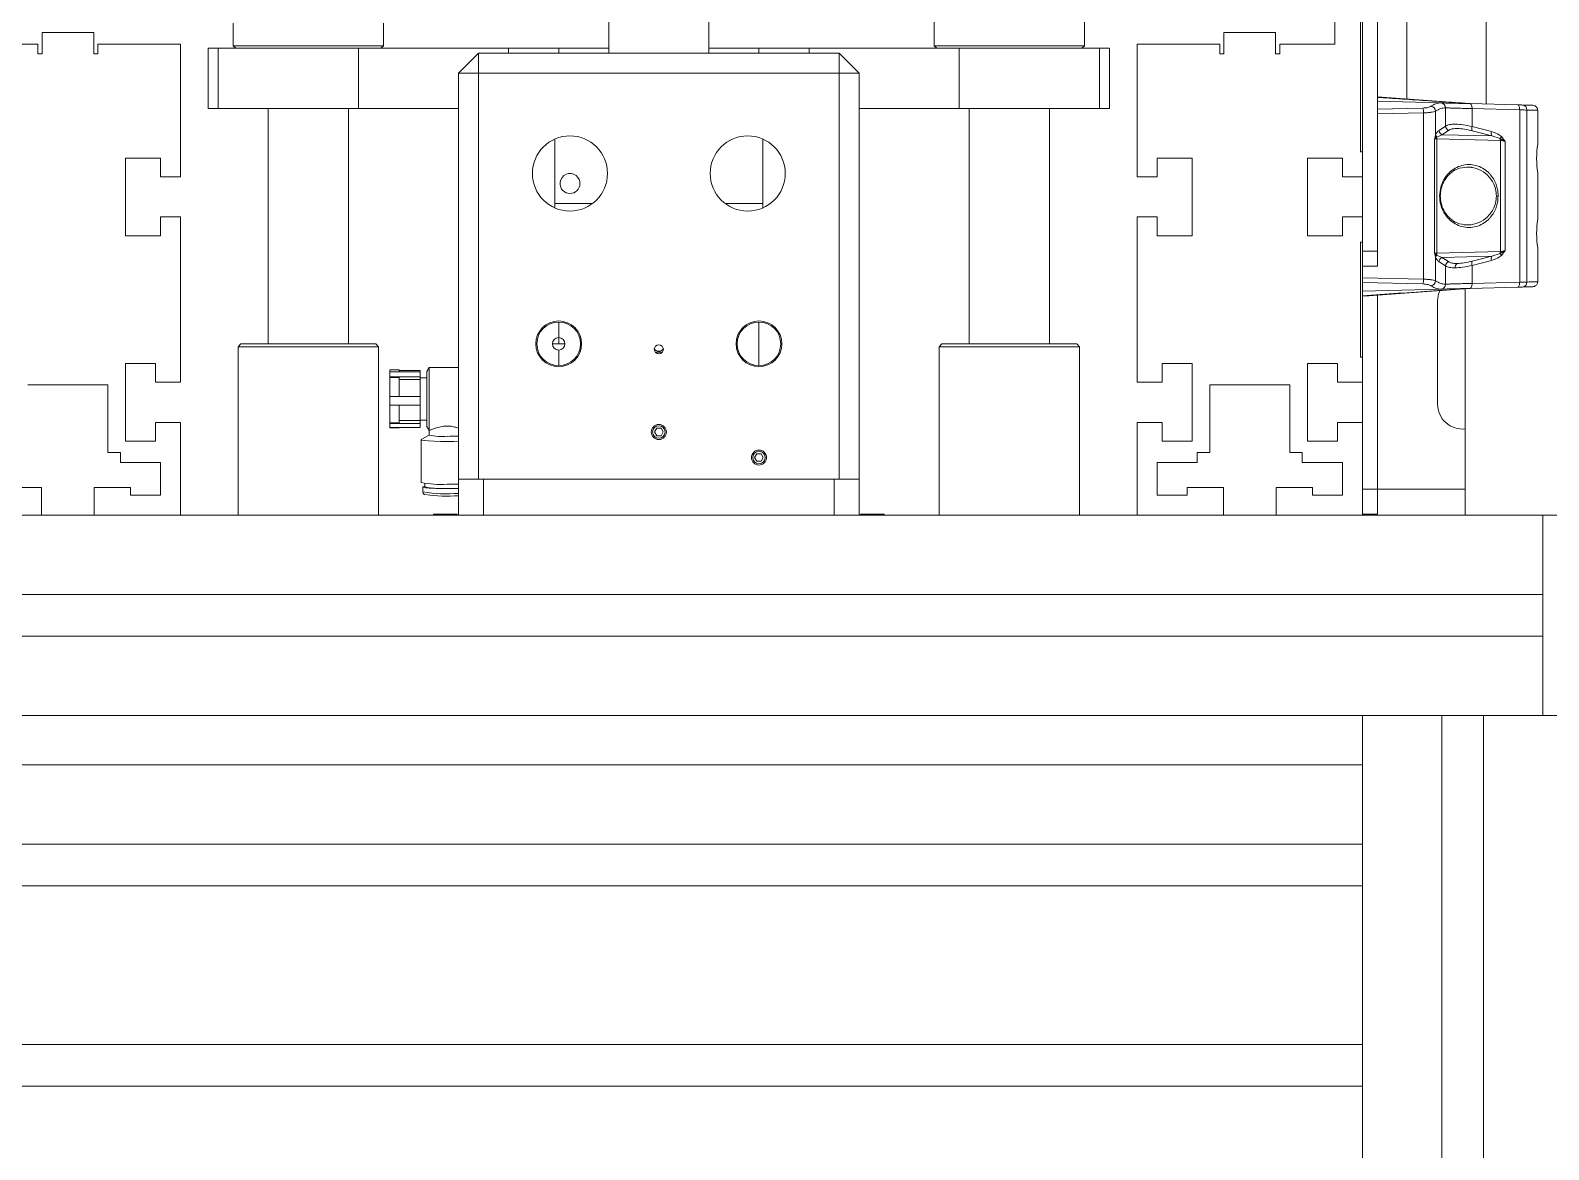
# Model space of a CAD drawing. Header units: millimetres. Extents: x 169 to 14583, y -399 to 10804.
# Drawn here: x 11613.2 to 11916.4, y 1753.1 to 1976.5 of the extents above; entities that cross this region are included whole.
import ezdxf

# ---------------------------------------------------------------- set-up
doc = ezdxf.new("R2010")
doc.units = ezdxf.units.MM
doc.header["$LTSCALE"] = 35

msp = doc.modelspace()

# ---------------------------------------------------------------- linework, layer by layer
at = {"color": 7, "linetype": 'Continuous', "lineweight": 18}
for p, q in [((11903.943, 1961.812), (11903.943, 2018.259)), ((11888.143, 2012.259), (11888.143, 1962.823)), ((11882.243, 1932.459), (11882.243, 1999.459)), ((11878.843, 1991.779), (11878.843, 1952.279)), ((11879.243, 1952.279), (11879.243, 1991.779)), ((11728.743, 1971.959), (11728.743, 1982.273)), ((11748.743, 1971.959), (11748.743, 1982.273)), ((11653.743, 1977.959), (11653.743, 1973.459)), ((11683.743, 1973.459), (11683.743, 1977.959)), ((11793.743, 1978.459), (11793.743, 1973.459)), ((11823.743, 1973.459), (11823.743, 1978.459)), ((11873.743, 1973.779), (11873.743, 1979.779)), ((11603.743, 1973.779), (11614.743, 1973.779)), ((11614.743, 1973.779), (11614.743, 1971.839)), ((11615.593, 1971.839), (11615.593, 1976.079)), ((11615.593, 1976.079), (11625.893, 1976.079)), ((11625.893, 1976.079), (11625.893, 1971.839)), ((11626.743, 1971.839), (11626.743, 1973.779)), ((11626.743, 1973.779), (11643.243, 1973.779)), ((11643.243, 1973.779), (11643.243, 1947.279)), ((11834.243, 1947.279), (11834.243, 1973.779)), ((11834.243, 1973.779), (11850.743, 1973.779)), ((11850.743, 1973.779), (11850.743, 1971.839)), ((11851.593, 1976.079), (11861.893, 1976.079)), ((11851.593, 1971.839), (11851.593, 1976.079)), ((11861.893, 1976.079), (11861.893, 1971.839)), ((11862.743, 1971.839), (11862.743, 1973.779)), ((11862.743, 1973.779), (11873.743, 1973.779)), ((11614.743, 1971.839), (11615.593, 1971.839)), ((11625.893, 1971.839), (11626.743, 1971.839)), ((11648.743, 1960.959), (11648.743, 1972.959)), ((11648.743, 1972.959), (11650.743, 1972.959)), ((11650.743, 1972.959), (11650.743, 1960.959)), ((11650.743, 1972.959), (11678.743, 1972.959)), ((11653.743, 1973.459), (11654.243, 1972.959)), ((11653.743, 1973.459), (11657.562, 1973.459)), ((11657.562, 1973.459), (11683.743, 1973.459)), ((11678.743, 1960.959), (11678.743, 1972.959)), ((11678.743, 1972.959), (11708.743, 1972.959)), ((11683.243, 1972.959), (11683.743, 1973.459)), ((11702.743, 1971.959), (11698.743, 1967.959)), ((11702.743, 1971.959), (11774.743, 1971.959)), ((11702.743, 1971.959), (11702.743, 1967.959)), ((11708.743, 1972.959), (11708.743, 1971.959)), ((11708.743, 1972.959), (11718.743, 1972.959)), ((11728.743, 1972.959), (11718.743, 1972.959)), ((11718.743, 1972.959), (11718.743, 1971.959)), ((11758.743, 1972.959), (11748.743, 1972.959)), ((11758.743, 1972.959), (11768.743, 1972.959)), ((11758.743, 1971.959), (11758.743, 1972.959)), ((11768.743, 1971.959), (11768.743, 1972.959)), ((11768.743, 1972.959), (11798.743, 1972.959)), ((11774.743, 1971.959), (11774.743, 1967.959)), ((11778.743, 1967.959), (11774.743, 1971.959)), ((11793.743, 1973.459), (11794.243, 1972.959)), ((11793.743, 1973.459), (11797.562, 1973.459)), ((11797.562, 1973.459), (11823.743, 1973.459)), ((11798.743, 1972.959), (11798.743, 1960.959)), ((11798.743, 1972.959), (11826.743, 1972.959)), ((11823.243, 1972.959), (11823.743, 1973.459)), ((11826.743, 1960.959), (11826.743, 1972.959)), ((11826.743, 1972.959), (11828.743, 1972.959)), ((11828.743, 1972.959), (11828.743, 1960.959)), ((11850.743, 1971.839), (11851.593, 1971.839)), ((11861.893, 1971.839), (11862.743, 1971.839)), ((11698.743, 1967.959), (11702.743, 1967.959)), ((11698.743, 1886.969), (11698.743, 1967.959)), ((11774.743, 1967.959), (11702.743, 1967.959)), ((11702.743, 1967.959), (11702.743, 1886.969)), ((11774.743, 1886.969), (11774.743, 1967.959)), ((11778.743, 1967.959), (11774.743, 1967.959)), ((11778.743, 1967.959), (11778.743, 1886.969)), ((11882.243, 1963.245), (11900.475, 1961.943)), ((11900.332, 1961.947), (11882.243, 1963.244)), ((11894.922, 1962.048), (11882.243, 1962.38)), ((11894.922, 1962.048), (11894.916, 1962.049)), ((11900.475, 1961.94), (11899.766, 1961.988)), ((11900.332, 1961.947), (11900.475, 1961.943)), ((11900.475, 1961.943), (11902.275, 1961.856)), ((11900.475, 1961.94), (11900.475, 1961.943)), ((11902.275, 1961.856), (11900.475, 1961.94)), ((11900.759, 1961.896), (11910.26, 1961.647)), ((11650.743, 1960.959), (11648.743, 1960.959)), ((11650.743, 1960.959), (11678.743, 1960.959)), ((11660.743, 1960.959), (11660.743, 1913.959)), ((11676.743, 1913.959), (11676.743, 1960.959)), ((11698.743, 1960.959), (11678.743, 1960.959)), ((11798.743, 1960.959), (11778.743, 1960.959)), ((11798.743, 1960.959), (11826.743, 1960.959)), ((11800.743, 1960.959), (11800.743, 1913.959)), ((11816.743, 1913.959), (11816.743, 1960.959)), ((11828.743, 1960.959), (11826.743, 1960.959)), ((11882.243, 1960.795), (11891.319, 1961.018)), ((11882.243, 1959.856), (11891.434, 1960.064)), ((11891.434, 1960.064), (11891.434, 1926.854)), ((11893.843, 1955.603), (11893.843, 1960.393)), ((11895.834, 1961.049), (11895.834, 1957.415)), ((11895.834, 1961.049), (11895.84, 1961.049)), ((11901.146, 1957.325), (11901.146, 1960.896)), ((11901.146, 1960.896), (11910.647, 1960.647)), ((11910.647, 1960.647), (11910.647, 1926.271)), ((11912.083, 1960.622), (11912.083, 1926.296)), ((11914.243, 1953.833), (11914.243, 1960.627)), ((11893.825, 1955.529), (11893.843, 1955.603)), ((11895.114, 1955.702), (11894.101, 1955.237)), ((11895.834, 1957.415), (11894.546, 1956.568)), ((11896.402, 1956.549), (11895.114, 1955.702)), ((11895.114, 1955.702), (11905.057, 1955.442)), ((11905.02, 1956.308), (11901.146, 1957.325)), ((11905.057, 1955.442), (11901.183, 1956.459)), ((11717.993, 1941.085), (11717.993, 1954.833)), ((11759.493, 1941.085), (11759.493, 1954.833)), ((11893.656, 1954.814), (11893.825, 1955.529)), ((11894.012, 1955.155), (11893.656, 1954.814)), ((11893.656, 1954.814), (11894.043, 1954.873)), ((11893.656, 1932.104), (11893.656, 1954.814)), ((11894.068, 1955.201), (11894.012, 1955.155)), ((11894.043, 1954.873), (11894.105, 1954.872)), ((11894.101, 1955.237), (11894.068, 1955.201)), ((11894.105, 1954.872), (11894.105, 1932.046)), ((11894.105, 1954.872), (11906.788, 1954.54)), ((11906.734, 1954.934), (11905.057, 1955.442)), ((11907.746, 1954.334), (11906.734, 1954.934)), ((11906.788, 1932.378), (11906.788, 1954.54)), ((11907.746, 1954.334), (11906.999, 1955.328)), ((11907.746, 1932.584), (11907.746, 1954.334)), ((11639.243, 1951.029), (11632.243, 1951.029)), ((11632.243, 1951.029), (11632.243, 1935.529)), ((11639.243, 1947.279), (11639.243, 1951.029)), ((11845.243, 1951.029), (11838.243, 1951.029)), ((11838.243, 1951.029), (11838.243, 1947.279)), ((11845.243, 1935.529), (11845.243, 1951.029)), ((11875.243, 1951.029), (11868.243, 1951.029)), ((11868.243, 1951.029), (11868.243, 1935.529)), ((11875.243, 1947.279), (11875.243, 1951.029)), ((11878.843, 1952.279), (11879.243, 1952.279)), ((11879.243, 1952.279), (11879.243, 1947.279)), ((11643.243, 1947.279), (11639.243, 1947.279)), ((11838.243, 1947.279), (11834.243, 1947.279)), ((11879.243, 1947.279), (11875.243, 1947.279)), ((11879.243, 1939.279), (11879.243, 1947.279)), ((11914.243, 1938.833), (11914.243, 1948.085)), ((11894.662, 1943.459), (11894.792, 1943.459)), ((11906.343, 1943.459), (11905.989, 1943.459)), ((11717.993, 1941.959), (11725.493, 1941.959)), ((11751.993, 1941.959), (11759.493, 1941.959)), ((11639.243, 1935.529), (11639.243, 1939.279)), ((11639.243, 1939.279), (11643.243, 1939.279)), ((11643.243, 1939.279), (11643.243, 1906.279)), ((11834.243, 1906.279), (11834.243, 1939.279)), ((11834.243, 1939.279), (11838.243, 1939.279)), ((11838.243, 1939.279), (11838.243, 1935.529)), ((11875.243, 1935.529), (11875.243, 1939.279)), ((11875.243, 1939.279), (11879.243, 1939.279)), ((11879.243, 1939.279), (11879.243, 1934.279)), ((11632.243, 1935.529), (11639.243, 1935.529)), ((11838.243, 1935.529), (11845.243, 1935.529)), ((11868.243, 1935.529), (11875.243, 1935.529)), ((11879.243, 1934.279), (11878.843, 1934.279)), ((11878.843, 1934.279), (11878.843, 1911.279)), ((11879.243, 1932.459), (11879.243, 1934.279)), ((11879.243, 1932.459), (11882.243, 1932.459)), ((11879.243, 1929.459), (11879.243, 1932.459)), ((11882.243, 1932.459), (11882.243, 1929.459)), ((11893.825, 1931.389), (11893.656, 1932.104)), ((11893.656, 1932.104), (11894.068, 1931.717)), ((11894.105, 1932.046), (11893.656, 1932.104)), ((11893.843, 1931.315), (11893.825, 1931.389)), ((11893.843, 1926.525), (11893.843, 1931.315)), ((11894.068, 1931.717), (11894.101, 1931.681)), ((11894.101, 1931.681), (11895.114, 1931.216)), ((11906.788, 1932.378), (11894.105, 1932.046)), ((11905.057, 1931.476), (11895.114, 1931.216)), ((11901.183, 1930.459), (11905.057, 1931.476)), ((11905.057, 1931.476), (11906.734, 1931.984)), ((11906.734, 1931.984), (11907.746, 1932.584)), ((11906.999, 1931.59), (11907.746, 1932.584)), ((11914.243, 1926.291), (11914.243, 1933.085)), ((11879.243, 1929.459), (11879.243, 1927.13)), ((11882.243, 1929.459), (11879.243, 1929.459)), ((11894.546, 1930.35), (11895.834, 1929.503)), ((11895.114, 1931.216), (11896.402, 1930.369)), ((11895.834, 1925.869), (11895.834, 1929.503)), ((11901.146, 1929.593), (11905.02, 1930.61)), ((11901.146, 1929.593), (11901.146, 1926.022)), ((11891.434, 1926.854), (11879.243, 1927.13)), ((11891.319, 1925.899), (11879.243, 1926.197)), ((11879.243, 1926.197), (11879.243, 1924.459)), ((11895.84, 1925.869), (11895.834, 1925.869)), ((11910.26, 1925.271), (11900.759, 1925.022)), ((11910.647, 1926.271), (11901.146, 1926.022)), ((11900.475, 1924.975), (11879.243, 1923.459)), ((11894.922, 1924.87), (11879.243, 1924.459)), ((11879.243, 1923.459), (11880.501, 1923.549)), ((11879.243, 1923.39), (11879.243, 1911.279)), ((11880.501, 1923.549), (11900.332, 1924.971)), ((11882.243, 1923.673), (11882.243, 1884.959)), ((11894.243, 1922.459), (11894.243, 1901.94)), ((11894.916, 1924.869), (11894.922, 1924.87)), ((11899.743, 1924.929), (11900.475, 1924.978)), ((11899.743, 1879.779), (11899.743, 1924.923)), ((11900.475, 1924.975), (11900.332, 1924.971)), ((11902.275, 1925.062), (11900.475, 1924.975)), ((11900.475, 1924.978), (11902.275, 1925.062)), ((11900.475, 1924.978), (11900.475, 1924.974)), ((11718.743, 1915.209), (11718.743, 1918.309)), ((11758.743, 1913.959), (11758.743, 1918.309)), ((11655.243, 1913.959), (11654.743, 1913.359)), ((11654.743, 1913.359), (11654.743, 1879.779)), ((11668.743, 1913.359), (11654.743, 1913.359)), ((11682.243, 1913.959), (11655.243, 1913.959)), ((11682.743, 1913.359), (11668.743, 1913.359)), ((11682.743, 1913.359), (11682.243, 1913.959)), ((11682.743, 1879.779), (11682.743, 1913.359)), ((11717.493, 1913.959), (11718.743, 1913.959)), ((11718.743, 1913.959), (11718.743, 1915.209)), ((11718.743, 1913.959), (11719.993, 1913.959)), ((11758.743, 1913.959), (11758.743, 1909.609)), ((11795.243, 1913.959), (11794.743, 1913.359)), ((11794.743, 1913.359), (11794.743, 1879.779)), ((11808.743, 1913.359), (11794.743, 1913.359)), ((11822.243, 1913.959), (11795.243, 1913.959)), ((11822.743, 1913.359), (11808.743, 1913.359)), ((11822.743, 1913.359), (11822.243, 1913.959)), ((11822.743, 1879.779), (11822.743, 1913.359)), ((11718.743, 1912.709), (11718.743, 1909.609)), ((11738.021, 1912.321), (11739.464, 1912.321)), ((11878.843, 1911.279), (11879.243, 1911.279)), ((11879.243, 1911.279), (11879.243, 1906.279)), ((11638.243, 1910.029), (11632.243, 1910.029)), ((11632.243, 1910.029), (11632.243, 1894.529)), ((11638.243, 1906.279), (11638.243, 1910.029)), ((11686.907, 1908.759), (11685.007, 1908.759)), ((11685.007, 1908.352), (11685.007, 1908.759)), ((11685.007, 1908.352), (11691.107, 1908.352)), ((11685.007, 1908.352), (11685.007, 1907.375)), ((11685.007, 1907.375), (11691.107, 1907.375)), ((11685.007, 1907.375), (11685.007, 1907.228)), ((11685.007, 1907.228), (11686.907, 1907.228)), ((11685.007, 1903.439), (11685.007, 1907.228)), ((11686.907, 1908.759), (11686.907, 1908.352)), ((11686.907, 1908.653), (11691.107, 1908.653)), ((11686.907, 1907.228), (11686.907, 1903.439)), ((11691.107, 1908.653), (11691.107, 1908.352)), ((11691.107, 1908.352), (11691.107, 1907.375)), ((11691.107, 1907.375), (11691.107, 1906.808)), ((11692.407, 1907.184), (11691.107, 1907.184)), ((11692.869, 1909.259), (11692.407, 1908.459)), ((11692.407, 1897.459), (11692.407, 1908.459)), ((11698.743, 1909.259), (11692.869, 1909.259)), ((11692.869, 1909.259), (11692.869, 1896.659)), ((11845.243, 1910.029), (11839.243, 1910.029)), ((11839.243, 1910.029), (11839.243, 1906.279)), ((11845.243, 1894.529), (11845.243, 1910.029)), ((11874.243, 1910.029), (11868.243, 1910.029)), ((11868.243, 1910.029), (11868.243, 1894.529)), ((11874.243, 1906.279), (11874.243, 1910.029)), ((11628.743, 1905.779), (11612.743, 1905.779)), ((11628.743, 1892.279), (11628.743, 1905.779)), ((11643.243, 1906.279), (11638.243, 1906.279)), ((11686.907, 1906.808), (11691.107, 1906.808)), ((11691.107, 1906.808), (11691.107, 1903.474)), ((11839.243, 1906.279), (11834.243, 1906.279)), ((11864.743, 1905.779), (11848.743, 1905.779)), ((11848.743, 1905.779), (11848.743, 1892.279)), ((11864.743, 1892.279), (11864.743, 1905.779)), ((11879.243, 1906.279), (11874.243, 1906.279)), ((11879.243, 1906.279), (11879.243, 1898.279)), ((11686.907, 1903.439), (11685.007, 1903.439)), ((11685.007, 1903.439), (11685.007, 1903.427)), ((11685.007, 1903.427), (11691.107, 1903.427)), ((11685.007, 1903.427), (11685.007, 1901.681)), ((11685.007, 1898.193), (11685.007, 1901.693)), ((11685.007, 1901.681), (11691.107, 1901.681)), ((11686.907, 1903.474), (11691.107, 1903.474)), ((11686.907, 1901.693), (11686.907, 1898.193)), ((11691.107, 1903.474), (11691.107, 1903.427)), ((11691.107, 1903.427), (11691.107, 1901.681)), ((11691.107, 1901.728), (11691.107, 1898.648)), ((11638.243, 1894.529), (11638.243, 1898.279)), ((11638.243, 1898.279), (11643.243, 1898.279)), ((11643.243, 1898.279), (11643.243, 1879.779)), ((11686.907, 1898.193), (11685.007, 1898.193)), ((11685.007, 1898.193), (11685.007, 1898.034)), ((11685.007, 1898.034), (11691.107, 1898.034)), ((11685.007, 1898.034), (11685.007, 1897.265)), ((11686.907, 1898.648), (11691.107, 1898.648)), ((11691.107, 1898.734), (11692.407, 1898.734)), ((11691.107, 1898.648), (11691.107, 1898.034)), ((11691.107, 1898.034), (11691.107, 1897.265)), ((11834.243, 1879.779), (11834.243, 1898.279)), ((11834.243, 1898.279), (11839.243, 1898.279)), ((11839.243, 1898.279), (11839.243, 1894.529)), ((11874.243, 1894.529), (11874.243, 1898.279)), ((11874.243, 1898.279), (11879.243, 1898.279)), ((11879.243, 1898.279), (11879.243, 1879.779)), ((11685.007, 1897.265), (11691.107, 1897.265)), ((11685.007, 1897.159), (11685.007, 1897.265)), ((11685.007, 1897.159), (11686.907, 1897.159)), ((11686.907, 1897.265), (11686.907, 1897.159)), ((11692.857, 1895.755), (11691.294, 1894.861)), ((11692.407, 1897.459), (11692.869, 1896.659)), ((11692.857, 1896.68), (11692.857, 1895.74)), ((11738.31, 1897.109), (11737.877, 1896.359)), ((11737.877, 1896.359), (11738.31, 1895.609)), ((11739.176, 1897.109), (11738.31, 1897.109)), ((11738.31, 1895.609), (11739.176, 1895.609)), ((11739.609, 1896.359), (11739.176, 1897.109)), ((11739.176, 1895.609), (11739.609, 1896.359)), ((11631.243, 1892.279), (11628.743, 1892.279)), ((11631.243, 1890.279), (11631.243, 1892.279)), ((11632.243, 1894.529), (11638.243, 1894.529)), ((11691.257, 1894.818), (11691.257, 1886.298)), ((11758.31, 1892.009), (11757.877, 1891.259)), ((11759.176, 1892.009), (11758.31, 1892.009)), ((11759.609, 1891.259), (11759.176, 1892.009)), ((11839.243, 1894.529), (11845.243, 1894.529)), ((11848.743, 1892.279), (11846.243, 1892.279)), ((11846.243, 1892.279), (11846.243, 1890.279)), ((11867.243, 1892.279), (11864.743, 1892.279)), ((11867.243, 1890.279), (11867.243, 1892.279)), ((11868.243, 1894.529), (11874.243, 1894.529)), ((11639.243, 1890.279), (11631.243, 1890.279)), ((11639.243, 1883.779), (11639.243, 1890.279)), ((11757.877, 1891.259), (11758.31, 1890.509)), ((11758.31, 1890.509), (11759.176, 1890.509)), ((11759.176, 1890.509), (11759.609, 1891.259)), ((11846.243, 1890.279), (11838.243, 1890.279)), ((11838.243, 1890.279), (11838.243, 1883.779)), ((11875.243, 1890.279), (11867.243, 1890.279)), ((11875.243, 1883.779), (11875.243, 1890.279)), ((11692.007, 1886.114), (11692.007, 1885.4)), ((11702.743, 1886.969), (11698.743, 1886.969)), ((11698.743, 1879.779), (11698.743, 1886.959)), ((11698.743, 1886.959), (11703.743, 1886.959)), ((11701.657, 1886.959), (11701.657, 1886.969)), ((11774.743, 1886.969), (11702.743, 1886.969)), ((11703.743, 1886.959), (11703.743, 1879.779)), ((11773.743, 1886.959), (11703.743, 1886.959)), ((11711.743, 1886.959), (11711.743, 1886.969)), ((11716.243, 1886.959), (11716.243, 1886.969)), ((11721.743, 1886.959), (11721.743, 1886.969)), ((11724.021, 1886.959), (11724.021, 1886.969)), ((11726.021, 1886.959), (11726.021, 1886.969)), ((11727.343, 1886.959), (11727.343, 1886.969)), ((11730.343, 1886.959), (11730.343, 1886.969)), ((11747.143, 1886.959), (11747.143, 1886.969)), ((11750.143, 1886.959), (11750.143, 1886.969)), ((11751.465, 1886.959), (11751.465, 1886.969)), ((11753.465, 1886.959), (11753.465, 1886.969)), ((11755.743, 1886.959), (11755.743, 1886.969)), ((11761.243, 1886.959), (11761.243, 1886.969)), ((11773.743, 1879.779), (11773.743, 1886.959)), ((11773.743, 1886.959), (11778.743, 1886.959)), ((11778.743, 1886.969), (11774.743, 1886.969)), ((11778.743, 1886.959), (11778.743, 1879.779)), ((11608.243, 1885.279), (11615.493, 1885.279)), ((11615.493, 1885.279), (11615.493, 1879.779)), ((11625.993, 1879.779), (11625.993, 1885.279)), ((11625.993, 1885.279), (11633.243, 1885.279)), ((11633.243, 1885.279), (11633.243, 1883.779)), ((11633.243, 1883.779), (11639.243, 1883.779)), ((11691.607, 1885.4), (11691.607, 1884.403)), ((11838.243, 1883.779), (11844.243, 1883.779)), ((11844.243, 1883.779), (11844.243, 1885.279)), ((11844.243, 1885.279), (11851.493, 1885.279)), ((11851.493, 1885.279), (11851.493, 1879.779)), ((11861.993, 1879.779), (11861.993, 1885.279)), ((11861.993, 1885.279), (11869.243, 1885.279)), ((11869.243, 1885.279), (11869.243, 1883.779)), ((11869.243, 1883.779), (11875.243, 1883.779)), ((11879.243, 1884.959), (11882.243, 1884.959)), ((11882.243, 1884.959), (11882.243, 1879.959)), ((11882.243, 1884.959), (11899.743, 1884.959)), ((11562.243, 1879.779), (11915.243, 1879.779)), ((11615.493, 1879.779), (11598.243, 1879.779)), ((11643.243, 1879.779), (11625.993, 1879.779)), ((11693.743, 1879.779), (11693.743, 1879.959)), ((11693.743, 1879.959), (11695.743, 1879.959)), ((11695.743, 1879.959), (11695.743, 1879.779)), ((11695.743, 1879.959), (11697.993, 1879.959)), ((11697.993, 1879.779), (11697.993, 1879.959)), ((11697.993, 1879.959), (11698.493, 1879.959)), ((11698.493, 1879.959), (11698.493, 1879.779)), ((11778.993, 1879.779), (11778.993, 1879.959)), ((11778.993, 1879.959), (11779.493, 1879.959)), ((11779.493, 1879.959), (11779.493, 1879.779)), ((11779.493, 1879.959), (11781.743, 1879.959)), ((11781.743, 1879.779), (11781.743, 1879.959)), ((11781.743, 1879.959), (11783.743, 1879.959)), ((11783.743, 1879.959), (11783.743, 1879.779)), ((11851.493, 1879.779), (11834.243, 1879.779)), ((11879.243, 1879.779), (11861.993, 1879.779)), ((11882.243, 1879.959), (11879.243, 1879.959)), ((11915.243, 1863.929), (11915.243, 1879.779)), ((11915.243, 1839.779), (11915.243, 1879.779)), ((11915.243, 1879.779), (11919.243, 1879.779)), ((11562.243, 1863.929), (11915.243, 1863.929)), ((11562.243, 1855.629), (11915.243, 1855.629)), ((11915.243, 1839.779), (11915.243, 1855.629)), ((11562.243, 1839.779), (11915.243, 1839.779)), ((11879.243, 1219.779), (11879.243, 1839.779)), ((11895.093, 1839.779), (11879.243, 1839.779)), ((11895.093, 1219.779), (11895.093, 1839.779)), ((11903.393, 1219.779), (11903.393, 1839.779)), ((11919.243, 1839.779), (11903.393, 1839.779)), ((11919.243, 1839.779), (11915.243, 1839.779)), ((11879.243, 1829.959), (11598.243, 1829.959)), ((11879.243, 1814.109), (11598.243, 1814.109)), ((11879.243, 1805.809), (11598.243, 1805.809)), ((11879.243, 1774.109), (11598.243, 1774.109)), ((11879.243, 1765.809), (11598.243, 1765.809))]:
    msp.add_line(p, q, dxfattribs=at)
at = {"color": 7, "linetype": 'Continuous', "lineweight": 18, "flags": 128}
for points in [[(11900.759, 1961.896), (11900.839, 1961.874), (11900.914, 1961.816), (11900.983, 1961.723), (11901.042, 1961.599), (11901.09, 1961.448), (11901.123, 1961.276), (11901.143, 1961.09), (11901.146, 1960.896)], [(11910.26, 1961.647), (11910.339, 1961.626), (11910.415, 1961.568), (11910.483, 1961.475), (11910.543, 1961.35), (11910.59, 1961.199), (11910.624, 1961.027), (11910.643, 1960.841), (11910.647, 1960.647)], [(11900.759, 1925.022), (11900.839, 1925.043), (11900.914, 1925.102), (11900.983, 1925.195), (11901.042, 1925.319), (11901.09, 1925.47), (11901.123, 1925.642), (11901.143, 1925.828), (11901.146, 1926.022)], [(11910.647, 1926.271), (11910.643, 1926.077), (11910.624, 1925.891), (11910.59, 1925.719), (11910.543, 1925.568), (11910.483, 1925.443), (11910.415, 1925.35), (11910.339, 1925.292), (11910.26, 1925.271)], [(11913.269, 1925.35), (11913.46, 1925.374), (11913.631, 1925.428)], [(11696.457, 1894.462), (11695.111, 1894.474), (11693.857, 1894.51), (11692.78, 1894.567), (11691.954, 1894.64), (11691.434, 1894.726), (11691.257, 1894.818), (11691.294, 1894.861)], [(11698.743, 1894.499), (11697.803, 1894.474), (11696.457, 1894.462)], [(11698.743, 1885.978), (11697.803, 1885.954), (11696.457, 1885.942)], [(11696.457, 1885.068), (11695.148, 1885.08), (11693.937, 1885.117), (11692.912, 1885.174), (11692.151, 1885.247), (11691.708, 1885.333), (11691.618, 1885.423), (11691.887, 1885.511), (11692.007, 1885.532)], [(11698.743, 1885.139), (11697.711, 1885.108), (11696.457, 1885.096)], [(11698.743, 1885.107), (11697.765, 1885.08), (11696.457, 1885.068)]]:
    msp.add_lwpolyline(points, dxfattribs=at)
at = {"color": 7, "linetype": 'Continuous', "lineweight": 18}
for centre in [(11718.743, 1913.959), (11758.743, 1913.959)]:
    msp.add_circle(centre, 4.573, dxfattribs=at)
for centre, radius, start, end in [((11894.863, 1961.078), 0.972, 358.29006, 86.85327), ((11894.869, 1961.078), 0.972, 358.25497, 86.8522), ((11900.851, 1964.46), 2.566, 258.32283, 268.47627), ((11911.137, 1960.677), 0.948, 356.65136, 85.14248), ((11888.214, 1960.159), 3.221, 358.30693, 15.46732), ((11892.79, 1960.315), 1.056, 4.2332, 82.64856), ((11894.649, 1955.897), 0.858, 200.0823, 230.35037), ((11895.613, 1956.648), 1.07, 184.31154, 242.18923), ((11896.901, 1957.495), 1.07, 184.31154, 242.18923), ((11902.406, 1956.945), 1.316, 163.18835, 201.64239), ((11906.28, 1955.927), 1.316, 163.18835, 201.64239), ((11720.993, 1947.959), 7.5, 90, 270), ((11720.993, 1947.959), 7.5, 270, 90), ((11756.493, 1947.959), 7.5, 90, 270), ((11756.493, 1947.959), 7.5, 270, 90), ((11894.604, 1955.85), 0.842, 202.41087, 230.48951), ((11892.736, 1954.874), 1.307, 359.95668, 12.42233), ((11892.777, 1954.89), 1.328, 359.22162, 13.52736), ((11908.505, 1954.03), 1.989, 139.25108, 152.95984), ((11905.476, 1954.559), 1.313, 359.16047, 16.59178), ((11933.254, 1950.959), 19.227, 171.40246, 188.59755), ((11720.993, 1945.959), 2, 22.52267, 202.52267), ((11720.993, 1945.959), 2, 202.52267, 22.52267), ((11933.254, 1935.959), 19.227, 171.40246, 188.59755), ((11894.604, 1931.068), 0.842, 129.51049, 157.58913), ((11894.649, 1931.02), 0.858, 129.64963, 159.9177), ((11892.777, 1932.028), 1.328, 346.47264, 0.77838), ((11906.28, 1930.991), 1.316, 158.35761, 196.81165), ((11905.476, 1932.359), 1.313, 343.40822, 0.83953), ((11908.505, 1932.888), 1.989, 207.04016, 220.74892), ((11895.613, 1930.269), 1.07, 117.81077, 175.68846), ((11896.901, 1929.423), 1.07, 117.81077, 175.68846), ((11898.837, 1929.167), 1.091, 130.86509, 182.1427), ((11902.406, 1929.973), 1.316, 158.35761, 196.81165), ((11888.214, 1926.758), 3.221, 344.53268, 1.69307), ((11892.79, 1926.603), 1.056, 277.35144, 355.7668), ((11894.863, 1925.84), 0.972, 273.14673, 1.70994), ((11894.869, 1925.84), 0.972, 273.1478, 1.74503), ((11911.137, 1926.241), 0.948, 274.85752, 3.34864), ((11913.243, 1926.35), 1, 331.69122, 360), ((11899.243, 1922.459), 5, 154.84972, 180), ((11900.851, 1922.458), 2.566, 91.52373, 101.67717), ((11718.743, 1913.959), 4.35, 90, 270), ((11718.743, 1913.959), 4.35, 270, 90), ((11758.743, 1913.959), 4.35, 90, 270), ((11758.743, 1913.959), 4.35, 270, 90), ((11718.743, 1913.959), 1.25, 90, 270), ((11718.743, 1913.959), 1.25, 270, 90), ((11738.743, 1912.859), 0.9, 90, 270), ((11738.743, 1912.859), 0.9, 270, 90), ((11899.243, 1901.94), 5, 180, 275.73917), ((11695.495, 1907.859), 12.402, 257.71859, 274.4479), ((11696.616, 1935.615), 40.122, 269.77209, 273.03782), ((11738.743, 1896.359), 1.5, 0, 180), ((11738.743, 1896.359), 1.5, 180, 0), ((11738.743, 1896.359), 1.25, 90, 270), ((11738.743, 1896.359), 1.25, 270, 90), ((11758.743, 1891.259), 1.5, 0, 180), ((11758.743, 1891.259), 1.25, 90, 270), ((11758.743, 1891.259), 1.25, 270, 90), ((11758.743, 1891.259), 1.5, 180, 0), ((11695.163, 1905.196), 19.298, 258.32194, 273.84455), ((11696.358, 1913.095), 29.083, 260.59691, 274.70263), ((11695.25, 1900.114), 15.067, 257.57091, 274.59558), ((11696.393, 1914.3), 30.74, 262.11524, 274.38469)]:
    msp.add_arc(centre, radius, start, end, dxfattribs=at)
for points, knots in [([(11882.243, 1963.153), (11883.022, 1963.101), (11885.576, 1962.931), (11889.896, 1962.643), (11895.148, 1962.293), (11898.622, 1962.061), (11900.332, 1961.947)], [0, 0, 0, 0, 0.1292289, 0.4235114, 0.7164029, 1, 1, 1, 1]), ([(11892.925, 1961.362), (11893.254, 1961.568), (11893.911, 1961.98), (11894.581, 1962.026), (11894.916, 1962.049)], [0, 0, 0, 0, 0.5003915, 1, 1, 1, 1]), ([(11894.922, 1962.048), (11895.205, 1962.041), (11895.775, 1962.026), (11897.138, 1961.99), (11898.794, 1961.947), (11900.109, 1961.913), (11900.759, 1961.896)], [0, 0, 0, 0, 0.2474072, 0.4999671, 0.7525446, 1, 1, 1, 1]), ([(11911.217, 1961.622), (11911.097, 1961.625), (11910.856, 1961.631), (11910.458, 1961.642), (11910.26, 1961.647)], [0, 0, 0, 0, 0.4999716, 1, 1, 1, 1]), ([(11911.217, 1961.622), (11911.805, 1961.606), (11912.997, 1961.575), (11913.177, 1961.57), (11913.269, 1961.568)], [0, 0, 0, 0, 0.4930713, 1, 1, 1, 1]), ([(11891.319, 1961.018), (11891.502, 1961.027), (11891.87, 1961.044), (11892.339, 1961.128), (11892.712, 1961.237), (11892.854, 1961.321), (11892.925, 1961.362)], [0, 0, 0, 0, 0.2501017, 0.50016, 0.7502237, 1, 1, 1, 1]), ([(11893.843, 1960.393), (11893.716, 1960.347), (11893.492, 1960.266), (11892.906, 1960.16), (11892.233, 1960.087), (11891.694, 1960.072), (11891.434, 1960.064)], [0, 0, 0, 0, 0.2826531, 0.4995804, 0.758587, 1, 1, 1, 1]), ([(11893.843, 1960.393), (11894.172, 1960.59), (11894.829, 1960.985), (11895.499, 1961.028), (11895.834, 1961.049)], [0, 0, 0, 0, 0.4996249, 1, 1, 1, 1]), ([(11895.84, 1961.049), (11896.072, 1961.042), (11896.553, 1961.028), (11897.714, 1960.994), (11899.229, 1960.951), (11900.495, 1960.915), (11901.146, 1960.896)], [0, 0, 0, 0, 0.2267031, 0.4689409, 0.7267087, 1, 1, 1, 1]), ([(11912.083, 1960.622), (11911.915, 1960.625), (11911.557, 1960.631), (11910.962, 1960.642), (11910.647, 1960.647)], [0, 0, 0, 0, 0.4706538, 1, 1, 1, 1]), ([(11912.083, 1960.622), (11912.714, 1960.606), (11913.965, 1960.575), (11914.151, 1960.571), (11914.243, 1960.568)], [0, 0, 0, 0, 0.5046738, 1, 1, 1, 1]), ([(11914.243, 1960.568), (11914.23, 1960.692), (11914.21, 1960.883), (11914.089, 1961.112), (11913.964, 1961.271), (11913.809, 1961.4), (11913.582, 1961.527), (11913.392, 1961.552), (11913.269, 1961.568)], [0, 0, 0, 0, 0.2398153, 0.3685907, 0.5, 0.6314093, 0.7601847, 1, 1, 1, 1]), ([(11894.546, 1956.568), (11894.401, 1956.464), (11894.145, 1956.279), (11893.934, 1955.807), (11893.843, 1955.603)], [0, 0, 0, 0, 0.5672743, 1, 1, 1, 1]), ([(11901.146, 1957.325), (11900.545, 1957.452), (11899.357, 1957.704), (11897.849, 1957.822), (11896.608, 1957.75), (11896.094, 1957.527), (11895.834, 1957.415)], [0, 0, 0, 0, 0.2536479, 0.5005611, 0.7475629, 1, 1, 1, 1]), ([(11901.183, 1956.459), (11900.651, 1956.585), (11899.584, 1956.836), (11898.214, 1956.957), (11897.092, 1956.884), (11896.631, 1956.66), (11896.402, 1956.549)], [0, 0, 0, 0, 0.2495561, 0.5006901, 0.7514536, 1, 1, 1, 1]), ([(11906.999, 1955.328), (11906.736, 1955.529), (11906.134, 1955.99), (11905.422, 1956.193), (11905.02, 1956.308)], [0, 0, 0, 0, 0.4362743, 1, 1, 1, 1]), ([(11906.788, 1954.54), (11906.931, 1954.527), (11907.222, 1954.501), (11907.569, 1954.39), (11907.746, 1954.334)], [0, 0, 0, 0, 0.4899747, 1, 1, 1, 1]), ([(11906.343, 1943.459), (11906.331, 1943.757), (11906.308, 1944.358), (11906.11, 1945.298), (11905.823, 1946.094), (11905.489, 1946.748), (11905.165, 1947.26), (11904.783, 1947.75), (11904.161, 1948.397), (11903.222, 1949.084), (11901.921, 1949.618), (11900.502, 1949.806), (11899.083, 1949.618), (11897.783, 1949.084), (11896.844, 1948.397), (11896.221, 1947.75), (11895.728, 1947.117), (11895.334, 1946.434), (11895.051, 1945.732), (11894.765, 1944.849), (11894.706, 1944.06), (11894.662, 1943.459)], [0, 0, 0, 0, 0.03806866, 0.07679463, 0.12472508, 0.15256602, 0.18127144, 0.21395935, 0.24774835, 0.32438122, 0.4097376, 0.50018163, 0.59062567, 0.67598205, 0.75261492, 0.78637705, 0.81909177, 0.87555992, 0.89981199, 0.92355574, 1, 1, 1, 1]), ([(11894.791, 1943.459), (11894.806, 1943.795), (11894.835, 1944.436), (11895.105, 1945.522), (11895.688, 1946.805), (11896.745, 1948.038), (11898.295, 1949.031), (11899.387, 1949.165), (11900.007, 1949.241)], [0, 0, 0, 0, 0.0929052, 0.1767533, 0.3177179, 0.5160394, 0.7254897, 1, 1, 1, 1]), ([(11900.007, 1949.241), (11900.238, 1949.24), (11900.537, 1949.238), (11900.87, 1949.201), (11901.303, 1949.142), (11902.321, 1948.905), (11903.608, 1948.232), (11904.705, 1947.149), (11905.389, 1946.111), (11905.885, 1944.88), (11905.955, 1943.933), (11905.989, 1943.459)], [0, 0, 0, 0, 0.086647, 0.1119664, 0.1252512, 0.2495112, 0.4987496, 0.6318878, 0.7489267, 0.8742557, 1, 1, 1, 1]), ([(11894.662, 1943.459), (11894.673, 1943.161), (11894.696, 1942.56), (11894.894, 1941.62), (11895.181, 1940.824), (11895.515, 1940.17), (11895.839, 1939.658), (11896.221, 1939.168), (11896.844, 1938.521), (11897.783, 1937.833), (11899.083, 1937.3), (11900.502, 1937.111), (11901.921, 1937.3), (11903.222, 1937.833), (11904.161, 1938.52), (11904.783, 1939.168), (11905.276, 1939.801), (11905.67, 1940.484), (11905.954, 1941.186), (11906.24, 1942.069), (11906.298, 1942.857), (11906.343, 1943.459)], [0, 0, 0, 0, 0.0380687, 0.0767946, 0.1247251, 0.152566, 0.1812714, 0.2139593, 0.2477484, 0.3243812, 0.4097376, 0.5001816, 0.5906257, 0.675982, 0.7526149, 0.7863771, 0.8190918, 0.8755599, 0.899812, 0.9235557, 1, 1, 1, 1]), ([(11900.007, 1937.677), (11899.387, 1937.753), (11898.295, 1937.887), (11896.745, 1938.88), (11895.688, 1940.113), (11895.105, 1941.396), (11894.835, 1942.482), (11894.806, 1943.122), (11894.791, 1943.459)], [0, 0, 0, 0, 0.2745103, 0.4839606, 0.6822821, 0.8232467, 0.9070948, 1, 1, 1, 1]), ([(11905.989, 1943.459), (11905.955, 1942.985), (11905.885, 1942.038), (11905.389, 1940.807), (11904.705, 1939.769), (11903.608, 1938.686), (11902.288, 1937.995), (11901.201, 1937.754), (11900.537, 1937.68), (11900.238, 1937.678), (11900.007, 1937.677)], [0, 0, 0, 0, 0.1257555, 0.2511128, 0.3681985, 0.5014013, 0.7504833, 0.8879623, 0.9133108, 1, 1, 1, 1]), ([(11893.843, 1931.315), (11893.934, 1931.111), (11894.145, 1930.638), (11894.401, 1930.454), (11894.546, 1930.35)], [0, 0, 0, 0, 0.4327257, 1, 1, 1, 1]), ([(11905.02, 1930.61), (11905.422, 1930.725), (11906.134, 1930.927), (11906.736, 1931.389), (11906.999, 1931.59)], [0, 0, 0, 0, 0.5637257, 1, 1, 1, 1]), ([(11907.746, 1932.584), (11907.569, 1932.528), (11907.222, 1932.417), (11906.931, 1932.391), (11906.788, 1932.378)], [0, 0, 0, 0, 0.5100253, 1, 1, 1, 1]), ([(11895.834, 1929.503), (11896.075, 1929.393), (11896.55, 1929.176), (11897.351, 1929.143), (11897.747, 1929.126)], [0, 0, 0, 0, 0.5054558, 1, 1, 1, 1]), ([(11896.402, 1930.369), (11896.617, 1930.259), (11897.043, 1930.042), (11897.765, 1930.009), (11898.124, 1929.992)], [0, 0, 0, 0, 0.5029257, 1, 1, 1, 1]), ([(11897.747, 1929.126), (11898.244, 1929.147), (11899.25, 1929.188), (11900.509, 1929.457), (11901.146, 1929.593)], [0, 0, 0, 0, 0.493251, 1, 1, 1, 1]), ([(11898.124, 1929.992), (11898.575, 1930.013), (11899.483, 1930.054), (11900.614, 1930.323), (11901.183, 1930.459)], [0, 0, 0, 0, 0.4964076, 1, 1, 1, 1]), ([(11879.243, 1927.13), (11879.243, 1927.018), (11879.243, 1926.794), (11879.243, 1926.496), (11879.243, 1926.297), (11879.243, 1926.223), (11879.243, 1926.197)], [0, 0, 0, 0, 0.2793396, 0.5586098, 0.8397034, 1, 1, 1, 1]), ([(11892.925, 1925.555), (11892.854, 1925.597), (11892.712, 1925.681), (11892.339, 1925.79), (11891.87, 1925.874), (11891.502, 1925.891), (11891.319, 1925.899)], [0, 0, 0, 0, 0.2497763, 0.49984, 0.7498983, 1, 1, 1, 1]), ([(11893.843, 1926.525), (11893.716, 1926.571), (11893.492, 1926.652), (11892.906, 1926.758), (11892.233, 1926.83), (11891.694, 1926.846), (11891.434, 1926.854)], [0, 0, 0, 0, 0.28266287, 0.49958041, 0.75859299, 1, 1, 1, 1]), ([(11894.916, 1924.869), (11894.745, 1924.874), (11894.452, 1924.883), (11894.044, 1924.98), (11893.673, 1925.115), (11893.301, 1925.299), (11893.046, 1925.473), (11892.925, 1925.555)], [0, 0, 0, 0, 0.2560913, 0.4376176, 0.6101078, 0.8148544, 1, 1, 1, 1]), ([(11895.834, 1925.869), (11895.499, 1925.89), (11894.829, 1925.933), (11894.172, 1926.328), (11893.843, 1926.525)], [0, 0, 0, 0, 0.5003751, 1, 1, 1, 1]), ([(11901.146, 1926.022), (11900.495, 1926.003), (11899.229, 1925.967), (11897.714, 1925.924), (11896.553, 1925.89), (11896.072, 1925.876), (11895.84, 1925.869)], [0, 0, 0, 0, 0.2732913, 0.5310591, 0.7732969, 1, 1, 1, 1]), ([(11910.26, 1925.271), (11910.458, 1925.276), (11910.856, 1925.287), (11911.097, 1925.293), (11911.217, 1925.296)], [0, 0, 0, 0, 0.5000284, 1, 1, 1, 1]), ([(11910.647, 1926.271), (11910.962, 1926.276), (11911.557, 1926.287), (11911.915, 1926.293), (11912.083, 1926.296)], [0, 0, 0, 0, 0.5293462, 1, 1, 1, 1]), ([(11913.269, 1925.35), (11913.18, 1925.348), (11913.002, 1925.343), (11911.812, 1925.312), (11911.217, 1925.296)], [0, 0, 0, 0, 0.499991, 1, 1, 1, 1]), ([(11914.243, 1926.35), (11914.151, 1926.347), (11913.965, 1926.343), (11912.714, 1926.312), (11912.083, 1926.296)], [0, 0, 0, 0, 0.4953275, 1, 1, 1, 1]), ([(11913.63, 1925.428), (11913.718, 1925.474), (11913.896, 1925.568), (11914.088, 1925.802), (11914.203, 1926.074), (11914.207, 1926.258), (11914.208, 1926.349)], [0, 0, 0, 0, 0.2508636, 0.5051501, 0.7565799, 1, 1, 1, 1]), ([(11900.332, 1924.971), (11898.035, 1924.817), (11893.378, 1924.507), (11886.347, 1924.038), (11881.614, 1923.723), (11879.243, 1923.565)], [0, 0, 0, 0, 0.3267926, 0.6626865, 1, 1, 1, 1]), ([(11879.243, 1924.459), (11879.243, 1924.447), (11879.243, 1924.423), (11879.243, 1924.194), (11879.243, 1923.814), (11879.243, 1923.565)], [0, 0, 0, 0, 0.2565362, 0.5130731, 1, 1, 1, 1]), ([(11900.759, 1925.022), (11900.109, 1925.005), (11898.794, 1924.971), (11897.138, 1924.928), (11895.775, 1924.892), (11895.205, 1924.877), (11894.922, 1924.87)], [0, 0, 0, 0, 0.2474554, 0.5000329, 0.7525928, 1, 1, 1, 1]), ([(11737.872, 1912.997), (11737.921, 1912.911), (11738.034, 1912.711), (11738.296, 1912.55), (11738.547, 1912.47), (11738.679, 1912.462), (11738.743, 1912.459)], [0, 0, 0, 0, 0.2741777, 0.6357484, 0.8228485, 1, 1, 1, 1]), ([(11738.743, 1912.459), (11738.807, 1912.462), (11738.939, 1912.47), (11739.189, 1912.549), (11739.452, 1912.711), (11739.566, 1912.912), (11739.616, 1913)], [0, 0, 0, 0, 0.1764116, 0.3627461, 0.7235172, 1, 1, 1, 1]), ([(11692.869, 1896.66), (11692.918, 1896.667), (11693.023, 1896.682), (11693.536, 1896.893), (11694.354, 1897.209), (11695.405, 1897.495), (11696.534, 1897.586), (11697.544, 1897.477), (11698.308, 1897.282), (11698.643, 1897.158), (11698.743, 1897.121)], [0, 0, 0, 0, 0.1159215, 0.2501394, 0.3996292, 0.563751, 0.6902324, 0.8167868, 0.945111, 1, 1, 1, 1]), ([(11691.615, 1884.403), (11691.612, 1884.388), (11691.598, 1884.301), (11691.661, 1884.153), (11691.767, 1884.015), (11691.887, 1883.931), (11691.955, 1883.896), (11691.991, 1883.885), (11691.992, 1883.885)], [0, 0, 0, 0, 0.0516366, 0.2908917, 0.4956621, 0.7074048, 0.9919548, 1, 1, 1, 1])]:
    msp.add_open_spline(points, degree=3, knots=knots, dxfattribs=at)

doc.saveas('drawing.dxf')
